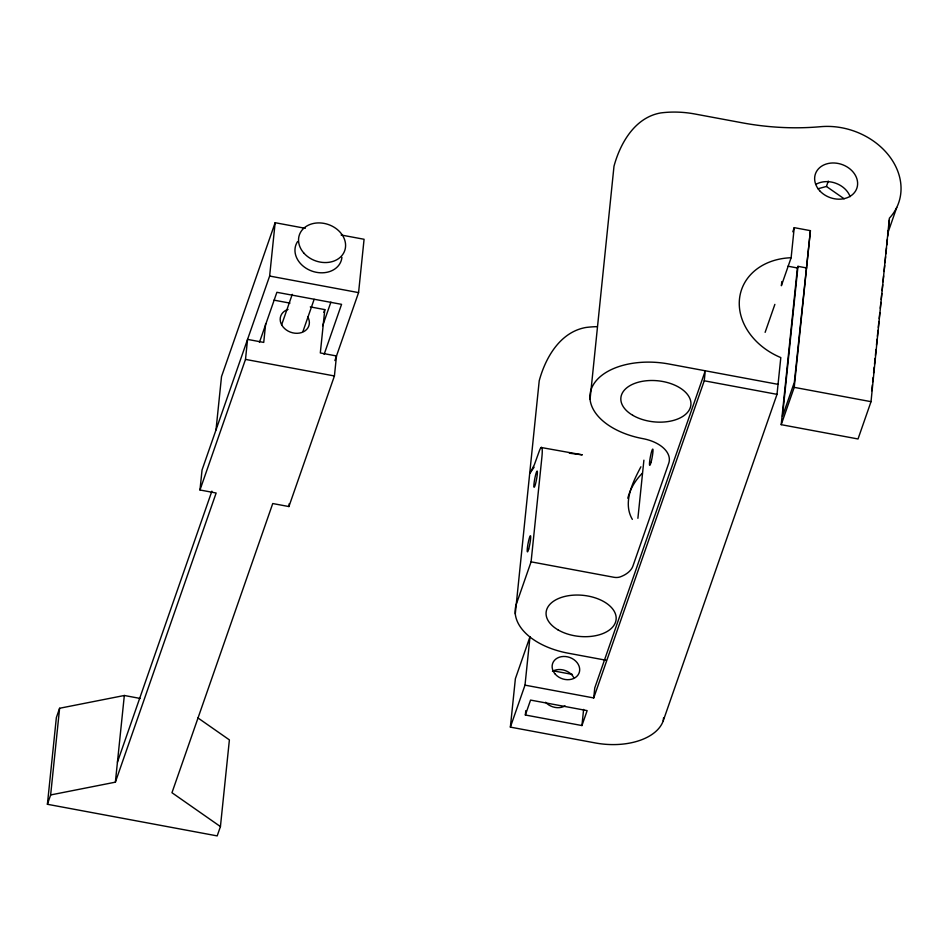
<?xml version="1.0" encoding="UTF-8"?>
<svg xmlns="http://www.w3.org/2000/svg" width="948" height="948" viewBox="0 0 948 948"><rect width="100%" height="100%" fill="white"/><g stroke="black" fill="none" stroke-linecap="round" stroke-linejoin="round"><path stroke-width="1.42" d="M197.883 717.885L229.392 739.89L220.434 826.573L217.187 835.899L47.4 804.283L56.359 717.6L59.605 708.263L124.33 695.488L140.292 698.463M47.4 804.283L50.647 794.945L59.605 708.263M50.647 794.945L115.372 782.171L124.33 695.488M115.372 782.171L216.144 493.007L199.981 489.986L202.043 469.983L269.635 276.046L275.145 222.709L305.268 228.314M216.002 429.965L221.512 376.617L275.145 222.709M199.981 489.986L245.496 359.399L247.558 339.396L263.734 342.406L265.665 323.624M220.434 826.573L171.967 792.718L272.74 503.542L288.915 506.552L289.211 503.696M310.292 306.903L324.797 309.605L320.317 352.952L336.493 355.962L334.419 375.965L288.915 506.552M334.893 360.56L358.569 292.612L364.079 239.275L341.126 234.997M515.285 613.889L539.222 380.764C545.503 357.597 560.185 331.99 585.888 327.487A66.194 38.809 5.9 0 1 597.062 326.645M510.368 727.116L515.38 678.697L530.003 636.712L525.002 685.143L510.368 727.116L595.261 742.936A57.923 33.962 5.9 0 0 663.233 720.824L777.016 394.344L780.808 357.586A64.132 51.453 19.2 0 1 739.487 298.999A64.132 51.453 19.2 0 1 791.13 257.738L794.234 227.65L810.41 230.66L794.223 387.353L781.211 424.668L858.023 438.971L871.022 401.668L889.39 218.182A66.206 53.124 19.2 0 0 889.651 156.586A66.206 53.124 19.2 0 0 820.648 126.688A248.258 199.187 19.2 0 1 741.917 122.754L694.742 113.973A66.194 38.809 5.9 0 0 660.661 112.942C634.959 117.445 620.276 143.041 613.996 166.22L590.059 399.345M605.962 660.223L568.125 653.184A66.206 38.821 5.9 0 1 516.447 603.817L531.081 561.844L541.829 457.825A24.826 2.761 -79.4 0 0 539.021 451.817L534.352 464.757L529.956 473.135L534.139 467.163M525.358 715.005L530.56 700.086L587.144 710.621L581.942 725.552L525.358 715.005L525.808 710.609M581.942 725.552L583.613 709.412M593.721 697.941L594.751 687.94L705.288 370.786L704.245 380.788L593.721 697.941L525.002 685.143M637.897 518.307L643.905 460.183M663.233 720.824L663.541 717.885M781.804 281.556L781.377 285.715L791.13 257.738M781.211 424.668L797.41 267.976L797.979 266.341L806.641 267.952M797.979 266.341L782.467 416.362L794.341 382.317L810.41 230.66M871.757 390.742L872.361 384.841M872.67 381.902L873.12 377.482M873.582 373.062L874.186 367.172M874.494 364.233L875.099 358.344M875.407 355.393L876.011 349.504M876.473 345.084L877.078 339.194M877.386 336.256L877.99 330.366M878.298 327.416L878.903 321.526M879.211 318.587L879.815 312.698M880.277 308.278L880.882 302.388M881.19 299.438L881.794 293.548M882.102 290.609L882.707 284.72M883.015 281.769L883.619 275.88M884.081 271.46L884.685 265.57M884.994 262.632L885.598 256.742M885.906 253.791L886.51 247.902M886.818 244.963L887.423 239.074M887.731 236.123L888.335 230.234M888.797 225.814L889.402 219.924M259.456 342.311L276.887 292.304L341.564 304.344L324.133 354.362M117.433 762.168L211.89 491.159M281.58 324.986L292.257 294.354M302.981 331.362L314.144 299.343M323.849 312.354L324.797 309.605M322.664 325.745L330.899 302.128M792.801 231.798L794.234 227.65M765.119 332.357L774.871 304.379M817.982 188.771L826.431 186.448L828.291 181.115M887.589 233.729L896.737 207.482M640.895 466.795C632.766 482.319 622.457 502.547 632.34 519.374M569.369 453.203L582.285 454.839L541.178 447.503M787.978 266.21L797.41 267.976M269.635 276.046L358.569 292.612M778.047 384.343L668.897 364.008A66.206 38.821 5.9 0 0 591.22 389.273A66.206 38.821 5.9 0 0 642.898 438.64A33.097 19.41 5.9 0 1 668.731 463.311L632.968 565.92A33.097 19.41 5.9 0 1 620.407 576.822A8.283 4.858 5.9 0 1 613.83 577.261L531.081 561.844M794.223 387.353L871.022 401.668M274.008 300.149L289.969 303.123M704.245 380.788L777.016 394.344M245.496 359.399L334.419 375.965M553.573 670.911L572.438 674.419M826.431 186.448L844.158 198.796M307.733 316.869A14.895 11.957 19.2 0 1 301.523 332.594A14.895 11.957 19.2 0 1 281.829 325.14A14.895 11.957 19.2 0 1 288.038 309.415M341.932 257.358A23.996 19.256 19.2 0 1 311.951 271.104A23.996 19.256 19.2 0 1 297.589 241.562M565.044 705.893A14.066 11.293 19.2 0 1 545.61 702.267M552.459 671.314A14.066 11.293 19.2 0 1 573.836 677.69M627.789 498.221A82.749 66.396 19.2 0 1 642.389 473.218M815.778 184.422A21.934 17.597 19.2 0 1 850.131 196.663M304.071 253.317A23.996 19.256 19.2 0 0 344.195 251.955A23.996 19.256 19.2 0 0 317.924 222.922A23.996 19.256 19.2 0 0 304.071 253.317M555.362 674.289A14.066 11.293 19.2 0 0 578.873 673.495A14.066 11.293 19.2 0 0 563.479 656.466A14.066 11.293 19.2 0 0 555.362 674.289M650.992 462.458A8.271 0.924 -79.4 0 0 652.876 449.21A8.271 0.924 -79.4 0 0 649.842 460.005A8.271 0.924 -79.4 0 0 650.992 462.458M557.969 629.839A35.171 20.619 5.9 0 0 615.489 622.267A35.171 20.619 5.9 0 0 569.926 595.498A35.171 20.619 5.9 0 0 557.969 629.839M528.688 549.058A8.271 0.924 -79.4 0 0 530.572 535.821A8.271 0.924 -79.4 0 0 527.55 546.605A8.271 0.924 -79.4 0 0 528.688 549.058M535.383 484.381A8.271 0.924 -79.4 0 0 537.255 471.132A8.271 0.924 -79.4 0 0 534.234 481.928A8.271 0.924 -79.4 0 0 535.383 484.381M632.731 415.295A35.171 20.619 5.9 0 0 690.263 407.723A35.171 20.619 5.9 0 0 644.699 380.954A35.171 20.619 5.9 0 0 632.731 415.295M819.688 190.749A21.934 17.597 19.2 0 0 856.352 189.505A21.934 17.597 19.2 0 0 832.356 162.985A21.934 17.597 19.2 0 0 819.688 190.749"/></g></svg>
